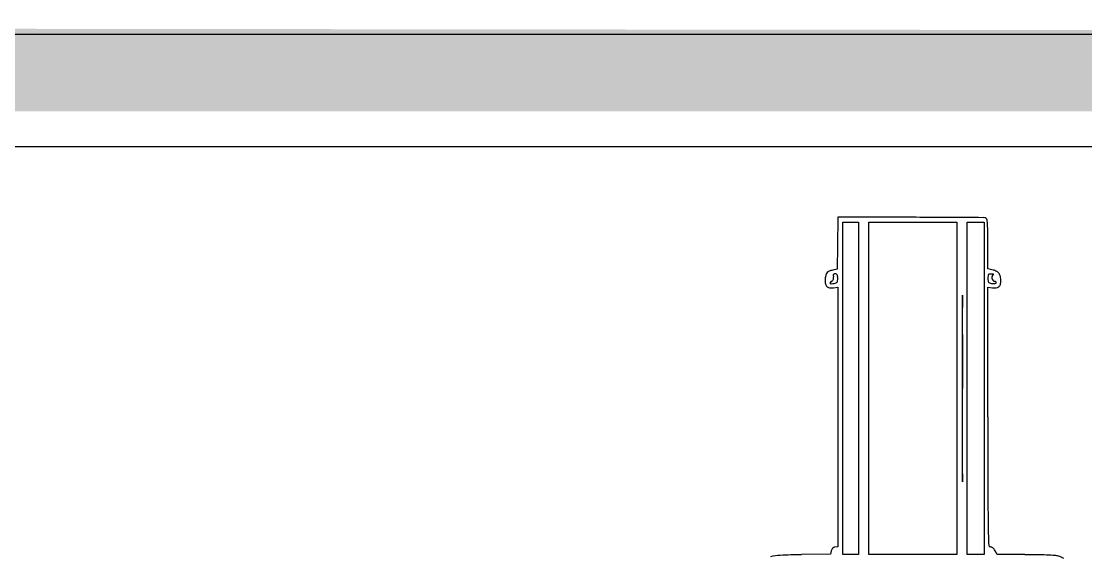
# Model space of a CAD drawing. Header units: metres. Extents: x -22 to 82, y -7 to 32.
# Drawn here: x 16.156 to 19.633, y 28.391 to 30.142 of the extents above; entities that cross this region are included whole.
import ezdxf

# ---------------------------------------------------------------- set-up
doc = ezdxf.new("R2010")
doc.units = ezdxf.units.M
doc.header["$LTSCALE"] = 2
doc.header["$MEASUREMENT"] = 0
doc.linetypes.add('DASHDOT', pattern=[25.4, 12.7, -6.35, 0, -6.35])
doc.layers.add('ZSILUETAEDIFICIO', color=253, linetype='CONTINUOUS')
doc.layers.add('ZVEREDA', color=253, linetype='CONTINUOUS')

msp = doc.modelspace()

# ---------------------------------------------------------------- hatches: boundary and pattern name
at = {"layer": 'ZVEREDA'}
h = msp.add_hatch(dxfattribs=at)
h.set_pattern_fill('AR-SAND', color=256, scale=0.08)
h.set_pattern_definition([(37.5, (100.32176, 117.4582), (-0.00503947, 0.1541459), [0, -0.1216, 0, -0.136, 0, -0.13]), (7.5, (100.32176, 117.4582), (0.14158214, 0.22577169), [0, -0.0656, 0, -0.1096, 0, -0.042]), (327.5, (100.22336, 117.4582), (0.24913135, 0.00045272), [0, -0.04, 0, -0.144, 0, -0.188]), (317.5, (100.22336, 117.4582), (0.24049013, 0.07021405), [0, -0.02, 0, -0.0944, 0, -0.108])])
h.paths.add_polyline_path([(31.4583, 30.1), (-5.5805, 30.142), (-5.4962, 24.7096), (0.5054, 24.7146), (0.5054, 23.0251), (2.9054, 23.0251), (2.9058, 24.7146), (7.7058, 24.7146), (7.7058, 23.0252), (10.1053, 23.0252), (10.1058, 24.7146), (12.5056, 24.7146), (14.9058, 24.7146), (14.9058, 23.0251), (17.3055, 23.0251), (17.3059, 24.7146), (22.1055, 24.6346), (22.1055, 23.0246), (24.505, 23.0246), (24.505, 24.6341), (31.4583, 24.6146), (29.3056, 24.6146), (29.3056, 20.6109), (30.5057, 20.6133), (30.5057, 24.6146), (31.4583, 24.6146)])
h.paths.add_polyline_path([(3.275, 29.8475), (21.8512, 29.8475), (21.8512, 26.263), (3.275, 26.263)], flags=16)
edge = h.paths.add_edge_path(flags=0)
edge.add_line((4.1908, 28.4533), (4.1918, 28.4533))
edge.add_arc((4.0309, 28.4787), 0.1629, 351.0385, 357.366)
edge.add_arc((4.1126, 28.475), 0.0811, 344.5372, 357.3661, ccw=False)
edge = h.paths.add_edge_path(flags=0)
edge.add_arc((4.1295, 28.4836), 0.0424, 8.4462, 17.0428)
edge.add_arc((4.0485, 28.4688), 0.1245, 3.3255, 12.6571, ccw=False)
edge.add_arc((4.0097, 28.4665), 0.1634, 3.3255, 5.868)
edge.add_arc((4.0245, 28.468), 0.1486, 5.8679, 8.4462)
edge = h.paths.add_edge_path(flags=0)
edge.add_arc((4.1876, 27.7105), 0.00551, 0, 44.6492, ccw=False)
edge.add_line((4.1931, 27.7105), (4.1932, 27.7106))
edge.add_arc((4.0831, 27.7214), 0.1106, 354.3758, 357.7808)
edge.add_arc((4.0835, 27.7271), 0.1106, 354.846, 363.6004)
edge.add_arc((4.2651, 27.7157), 0.0736, 165.5855, 181.0366)
edge = h.paths.add_edge_path(flags=0)
edge.add_ellipse((4.1558, 27.5523), major_axis=(-0.0049, 0.5517), ratio=0.076457, start_angle=264.4117, end_angle=281.9146, ccw=False)
edge.add_arc((-177.0033, 27.2461), 181.2018, 0, 0.079936, ccw=False)
edge.add_line((4.1985, 27.2461), (4.2105, 27.659))
edge.add_ellipse((4.1869, 27.7778), major_axis=(0.0158, -0.1078), ratio=0.516109, start_angle=337.0553, end_angle=345.8043, ccw=False)
edge = h.paths.add_edge_path(flags=0)
edge.add_arc((387.038, 26.5735), 383.1771, 179.79628, 179.822716, ccw=False)
edge.add_arc((63.4766, 27.7239), 59.6136, 179.624227, 179.79628, ccw=False)
edge.add_arc((107.9127, 27.4325), 104.0507, 179.489221, 179.624227, ccw=False)
edge.add_arc((4.9088, 28.3258), 1.0432, 173.5744, 178.1176, ccw=False)
edge.add_arc((3.942, 28.4364), 0.0701, 136.944, 174.9431, ccw=False)
edge.add_arc((3.9396, 28.4449), 0.0627, 98.5726, 141.1717, ccw=False)
edge.add_arc((3.9718, 28.2741), 0.2365, 91.7834, 100.1162, ccw=False)
edge.add_arc((4.1614, 22.1858), 6.3277, 91.01273, 91.78342, ccw=False)
edge.add_line((4.0495, 28.5126), (4.1692, 28.5147))
edge.add_line((4.1692, 28.5147), (4.1798, 28.5304))
edge.add_arc((4.1908, 28.5249), 0.0124, 51.761, 153.6132, ccw=False)
edge.add_line((4.1985, 28.5347), (4.1985, 28.5364))
edge.add_arc((4.1933, 28.5159), 0.0211, 75.9141, 183.0668)
edge.add_line((4.1722, 28.5147), (4.0495, 28.5126))
edge.add_arc((4.1614, 22.1858), 6.3277, 91.01273, 91.78342)
edge.add_arc((3.9718, 28.2741), 0.2365, 91.7834, 100.1162)
edge.add_arc((3.9413, 28.4452), 0.0627, 100.1162, 120.5229)
edge.add_arc((3.9423, 28.4373), 0.0701, 117.9506, 158.4595)
edge.add_arc((4.0014, 28.4159), 0.133, 159.246, 175.8968)
edge.add_arc((4.9093, 28.3508), 1.0432, 175.8968, 179.4892)
edge.add_arc((107.9127, 27.4325), 104.0507, 179.489221, 179.624227)
edge.add_arc((63.4766, 27.7239), 59.6136, 179.624227, 179.79628)
edge.add_arc((387.038, 26.5735), 383.1771, 179.79628, 179.822716)
edge.add_line((3.8628, 27.7591), (3.8846, 27.7207))
edge.add_arc((3.9293, 27.7485), 0.0526, 211.8735, 222.0821)
edge.add_arc((3.9401, 27.7583), 0.0672, 222.0818, 230.2564)
edge.add_arc((3.9584, 27.7834), 0.0983, 231.4181, 254.9742)
edge.add_arc((3.9594, 27.7758), 0.0912, 253.174, 268.2173)
edge.add_arc((3.9686, 41.2492), 13.5646, 269.9489, 270.35325)
edge.add_arc((4.0495, 16.955), 10.7299, 89.50758, 89.98541, ccw=False)
edge.add_arc((4.1302, 27.5401), 0.1448, 64.1703, 85.4495, ccw=False)
edge.add_arc((4.1917, 27.6664), 0.00437, 1.4283, 68.3499, ccw=False)
edge.add_arc((4.1974, 27.677), 0.0106, 212.0429, 263.0773, ccw=False)
edge.add_arc((4.2006, 27.71), 0.0405, 231.8085, 252.485, ccw=False)
edge.add_arc((4.1618, 27.6626), 0.0209, 48.5314, 82.6306)
edge.add_arc((4.1193, 27.1331), 0.552, 85.311, 89.9948)
edge.add_arc((4.1184, 16.9552), 10.7299, 89.99478, 90.35325)
edge.add_arc((4.0738, 41.2495), 13.5646, 269.50474, 269.90909, ccw=False)
edge.add_arc((3.9566, 27.7766), 0.0912, 239.2648, 269.9489, ccw=False)
edge.add_arc((3.9401, 27.7583), 0.0672, 215.7669, 243.3781, ccw=False)
edge.add_line((3.8856, 27.719), (3.8628, 27.7591))
edge = h.paths.add_edge_path(flags=0)
edge.add_arc((3.9822, 27.7771), 0.00397, 57.0935, 128.0095, ccw=False)
edge.add_arc((3.9838, 27.7769), 0.00357, -36.3961, 80.5164, ccw=False)
edge.add_arc((3.985, 27.7756), 0.00181, 293.7972, 335.1241, ccw=False)
edge.add_arc((3.9849, 27.7759), 0.00219, 257.1682, 293.7965, ccw=False)
edge.add_arc((3.9855, 27.779), 0.00532, 238.2827, 257.1685, ccw=False)
edge.add_arc((3.9803, 27.7768), 0.00343, 99.0297, 315.498, ccw=False)
edge = h.paths.add_edge_path(flags=0)
edge.add_arc((4.0039, 27.7765), 0.0042, 179.5419, 270.4581)
edge.add_arc((4.0039, 27.7765), 0.0042, 269.35, 383.1232)
edge.add_arc((4.0039, 27.7767), 0.0042, 19.9641, 182.4789)
edge = h.paths.add_edge_path(flags=0)
edge.add_arc((3.9794, 28.4299), 0.000965, 125.0908, 237.6009)
edge.add_arc((3.996, 28.407), 0.0279, 127.8062, 268.779)
edge.add_line((3.9954, 28.3791), (4.0027, 28.3865))
edge.add_arc((4.1001, 28.3876), 0.0974, 166.3647, 180.7016, ccw=False)
edge.add_arc((3.9916, 28.42), 0.0168, 325.7976, 488.4775)
edge.add_arc((3.9953, 28.4523), 0.0238, 233.411, 272.5959)
edge.add_arc((3.987, 28.4251), 0.01, 20.1732, 145.4473)

# ---------------------------------------------------------------- linework, layer by layer
at = {"layer": 'ZSILUETAEDIFICIO', "linetype": 'DASHDOT', "ltscale": 20}
msp.add_line((-19.5462, 30.1, 0), (34.2148, 30.1, 0), dxfattribs=at)
at = {"layer": 'ZSILUETAEDIFICIO'}
for p, q in [((3.275, 29.7329), (21.8512, 29.7329)), ((18.8231, 29.5012), (18.8218, 29.4081)), ((18.8397, 28.9415), (18.8397, 29.4851)), ((18.8397, 29.4851), (18.8651, 29.4851)), ((18.8651, 29.4851), (18.8905, 29.4851)), ((18.8905, 29.4851), (18.8905, 28.9415)), ((18.9243, 28.9415), (18.9243, 29.4851)), ((18.9243, 29.4851), (19.0681, 29.4851)), ((19.0681, 29.4851), (19.212, 29.4851)), ((19.212, 29.4851), (19.212, 28.9415)), ((19.2458, 28.9415), (19.2458, 29.4851)), ((19.2458, 29.4851), (19.2733, 29.4851)), ((19.2733, 29.4851), (19.3008, 29.4851)), ((19.3008, 29.4851), (19.3008, 28.9415)), ((18.8218, 29.4081), (18.8207, 29.331)), ((19.3135, 29.3331), (19.3135, 29.4128)), ((18.8207, 29.331), (18.8065, 29.3281)), ((19.3303, 29.3286), (19.3135, 29.3331)), ((18.8087, 29.2708), (18.8228, 29.2731)), ((18.8228, 29.2731), (18.8228, 28.8485)), ((19.3135, 28.8482), (19.3135, 29.2731)), ((19.3135, 29.2731), (19.3282, 29.2707)), ((18.8397, 28.398), (18.8397, 28.9415)), ((18.8905, 28.9415), (18.8905, 28.398)), ((18.9243, 28.398), (18.9243, 28.9415)), ((19.212, 28.9415), (19.212, 28.398)), ((19.2458, 28.398), (19.2458, 28.9415)), ((19.3008, 28.9415), (19.3008, 28.398)), ((18.8228, 28.8485), (18.8228, 28.4239)), ((18.8016, 28.4107), (18.7992, 28.4001)), ((18.8228, 28.4239), (18.8135, 28.4226)), ((19.3433, 28.398), (19.3367, 28.4107)), ((18.7992, 28.4001), (18.7042, 28.398)), ((18.8651, 28.398), (18.8397, 28.398)), ((18.8905, 28.398), (18.8651, 28.398)), ((19.0681, 28.398), (18.9243, 28.398)), ((19.212, 28.398), (19.0681, 28.398)), ((19.2733, 28.398), (19.2458, 28.398)), ((19.3008, 28.398), (19.2733, 28.398)), ((19.4344, 28.398), (19.3433, 28.398))]:
    msp.add_line(p, q, dxfattribs=at)
for centre, radius, start, end in [((19.05, -381.1625), 410.6637, 90.013212, 90.031656), ((18.9613, -5.5232), 35.0244, 89.68609, 90.0097), ((18.2821, -129.4727), 158.9758, 89.632892, 89.686062), ((19.3006, 29.4887), 0.0112, 50.31, 89.6331), ((19.3023, 29.4908), 0.00846, 7.9898, 50.3101), ((19.1013, 29.4625), 0.2115, 3.8862, 7.9895), ((18.8871, 29.448), 0.4261, 0.7069, 3.8861), ((16.0357, 29.4128), 3.2777, 0, 0.7068), ((18.8017, 29.3084), 0.0179, 138.4657, 165.0407), ((18.8006, 29.3094), 0.0164, 110.2742, 138.4658), ((18.8225, 29.25), 0.0797, 101.5454, 110.2739), ((18.8117, 29.3122), 0.00335, 103.9247, 147.9786), ((18.8147, 29.3001), 0.0158, 90, 103.9254), ((18.8147, 29.3054), 0.0105, 67.9789, 89.9998), ((18.8168, 29.3105), 0.00497, 29.3989, 67.9791), ((19.3192, 29.3104), 0.00492, 97.1012, 140.2328), ((19.3239, 29.2725), 0.0431, 88.3555, 97.1008), ((19.3234, 29.2558), 0.0598, 84.36, 88.3559), ((19.3283, 29.3059), 0.00946, 68.7488, 84.359), ((19.3155, 29.2736), 0.057, 61.798, 74.9293), ((19.3315, 29.3141), 0.000663, 345.767, 68.7516), ((19.3316, 29.3036), 0.0229, 35.8863, 61.7982), ((19.3301, 29.3025), 0.0248, 11.2018, 35.8861), ((18.8327, 29.2934), 0.0513, 172.3604, 188.3979), ((18.8833, 29.2866), 0.1024, 165.0407, 172.3606), ((18.8005, 29.2886), 0.0187, 188.3981, 222.4006), ((18.7994, 29.286), 0.00179, 134.6879, 226.9278), ((18.8326, 29.2525), 0.049, 126.1749, 134.6877), ((18.8012, 29.288), 0.00441, 226.9271, 276.4497), ((18.7877, 29.407), 0.1243, 276.4503, 280.8741), ((18.7935, 29.306), 0.0172, 306.1747, 320.8596), ((18.7975, 29.3027), 0.0121, 320.8596, 339.9928), ((18.8125, 29.3117), 0.0043, 147.9795, 185.2716), ((18.836, 29.3138), 0.0278, 185.2718, 194.6555), ((18.7977, 29.3026), 0.0119, 339.9936, 359.3223), ((18.7934, 29.3027), 0.0162, 359.3212, 14.6545), ((18.8044, 29.3203), 0.0359, 280.8741, 291.2175), ((18.8147, 29.2936), 0.0073, 291.2175, 324.8922), ((18.8131, 29.2948), 0.00932, 324.8919, 353.476), ((18.812, 29.3078), 0.0105, 5.6007, 29.3991), ((18.7484, 29.3016), 0.0744, 359.9999, 5.6005), ((18.7537, 29.3016), 0.0691, 353.4758, 359.9998), ((19.4063, 29.3016), 0.0928, 174.9142, 179.9999), ((19.3822, 29.3016), 0.0688, 179.9999, 186.5514), ((19.3205, 29.3092), 0.00671, 140.2326, 174.9143), ((19.3232, 29.2948), 0.00937, 186.5514, 215.0298), ((19.3216, 29.2936), 0.00736, 215.0292, 248.5368), ((19.332, 29.3202), 0.0358, 248.5373, 258.8976), ((19.3334, 29.327), 0.0428, 258.8978, 270.8953), ((19.3386, 29.304), 0.0125, 157.1134, 189.1527), ((19.3405, 29.3043), 0.0144, 189.1526, 218.5332), ((19.3344, 29.3058), 0.00788, 111.9743, 157.1131), ((19.3376, 29.302), 0.0107, 218.5331, 255.345), ((19.331, 29.3142), 0.00121, 291.974, 345.7645), ((19.3339, 29.295), 0.0108, 270.895, 304.2837), ((19.3316, 29.2789), 0.0132, 49.8011, 75.3448), ((19.3389, 29.2876), 0.00183, 304.2838, 49.8013), ((19.3393, 29.2857), 0.0154, 309.5803, 344.0688), ((19.3124, 29.2934), 0.0434, 344.0689, 0.0001), ((19.2843, 29.2934), 0.0715, 0.0001, 11.2019), ((18.7988, 29.2871), 0.0164, 222.4004, 259.3358), ((18.8027, 29.308), 0.0377, 259.3358, 279.2174), ((21.2887, 29.2046), 2.0587, 178.837, 179.7661), ((19.2305, 29.2464), 0.000192, 0.2372, 178.8377), ((-12.4674, 29.1156), 31.6984, 0.03908, 0.23641), ((19.3358, 29.3172), 0.0471, 260.7825, 275.8203), ((19.339, 29.2861), 0.0159, 275.8202, 309.5805), ((67.7666, 29.0147), 48.537, 179.76596, 179.91309), ((-268.5015, 28.9413), 287.7326, 0.000052, 0.039013), ((117.359, 28.9395), 98.1295, 179.913125, 179.999986), ((116.9274, 28.9395), 97.698, 179.999977, 180.087066), ((-266.8785, 28.9414), 286.1095, 359.960833, 0.000023), ((287.4242, 28.8481), 268.1107, 179.999967, 180.059784), ((66.6846, 28.8631), 47.4551, 180.08699, 180.23642), ((-13.1051, 28.7679), 32.3361, 359.76603, 359.96084), ((21.0147, 28.6747), 1.7848, 180.2365, 181.2454), ((19.2305, 28.6359), 0.000192, 181.2387, 359.7594), ((24.1543, 28.5733), 4.8406, 180.0598, 181.1261), ((21.3039, 28.5173), 1.9898, 181.1261, 182.5497), ((18.821, 28.4061), 0.0199, 152.9006, 166.842), ((18.8163, 28.4086), 0.0146, 135.2661, 152.9001), ((18.8152, 28.4096), 0.0131, 116.5565, 135.2668), ((18.8154, 28.4093), 0.0135, 98.2311, 116.5559), ((19.3218, 28.429), 0.00569, 182.5496, 269.9999), ((19.3218, 28.4145), 0.00884, 64.2394, 90.0001), ((19.3175, 28.4055), 0.0188, 49.6054, 64.239), ((19.3132, 28.4005), 0.0254, 37.0186, 49.6058), ((19.3047, 28.3941), 0.0361, 27.3443, 37.0183), ((18.6431, 28.2224), 0.1735, 92.6099, 103.1699), ((18.7701, 25.4351), 2.9636, 91.2754, 92.61), ((19.4344, 26.2402), 2.1577, 88.9999, 90), ((19.4495, 27.1048), 1.293, 87.5323, 88.9999), ((19.4549, 27.2303), 1.1674, 86.2145, 87.5323), ((19.5274, 28.3263), 0.0691, 75.8664, 86.2143), ((19.5282, 28.3296), 0.0656, 59.0492, 75.8666)]:
    msp.add_arc(centre, radius, start, end, dxfattribs=at)

doc.saveas('drawing.dxf')
